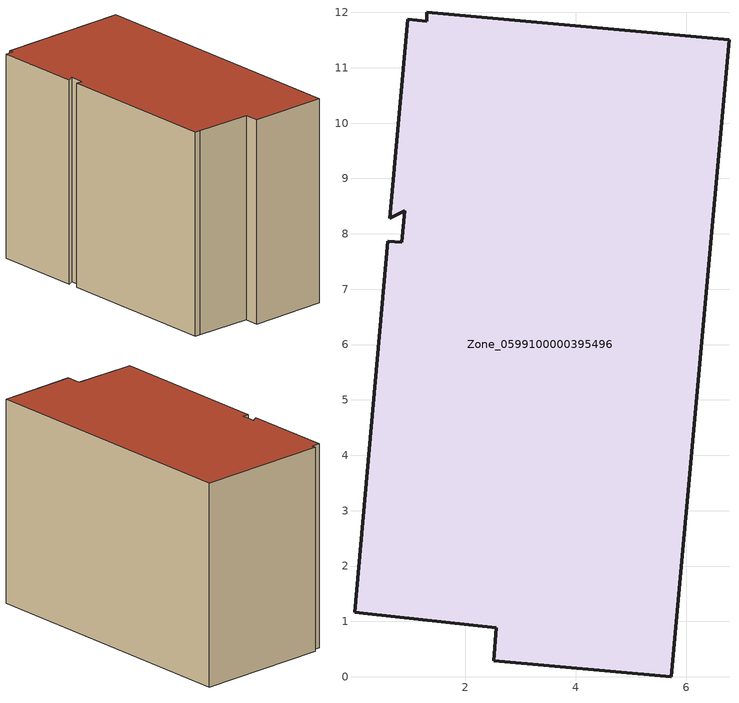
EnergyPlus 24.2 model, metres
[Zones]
Zone_0599100000395496
 floor ground (C_G): 0.64,8.28 0.97,11.87 1.31,11.84 1.31,12 6.77,11.51 5.72,0 2.52,0.29 2.57,0.88 0.24,1.14 0,1.16 0.61,7.87 0.86,7.85 0.91,8.42 z0
 wall outside (C_F): 2.52,0.29 5.72,0 6.77,11.51 1.31,12 1.31,11.84 0.97,11.87 0.64,8.28 0.91,8.42 0.86,7.85 0.61,7.87 0,1.16 0.24,1.14 2.57,0.88 2.52,0.29 z0:8.41
 roof outside (C_R): 1.31,12 1.31,11.84 0.97,11.87 0.64,8.28 0.91,8.42 0.86,7.85 0.61,7.87 0,1.16 0.24,1.14 2.57,0.88 2.52,0.29 5.72,0 6.77,11.51 z8.41
[BUILDING]
Pand.0599100000395496: North Axis=0; Terrain=City; Loads Convergence Tolerance Value=0.04; Temperature Convergence Tolerance Value=0.4; Solar Distribution=FullExterior; Maximum Number of Warmup Days=25; Minimum Number of Warmup Days=1
[Site:Location]
Rotterdam.The.Hague.AP_ZH_NLD Design_Conditions: Latitude=51.96; Longitude=4.45; Time Zone=1; Elevation=-4.5
[SITE:GROUNDTEMPERATURE:BUILDINGSURFACE]
18, 18, 18, 18, 18, 18, 18, 18, 18, 18, 18, 18
[MATERIAL] Thermal Absorptance=0.9; Solar Absorptance=0.7; Visible Absorptance=0.7
Name | Roughness | Thickness | Conductivity | Density | Specific Heat
G.TC.1992-2005 | MediumSmooth | 0.15 | 0.06 | 540 | 1210
F.TC.1992-2005 | Rough | 0.3 | 0.12 | 1920 | 840
R.TC.1992-2005 | MediumRough | 0.2 | 0.08 | 1500 | 1000
[CONSTRUCTION]
C_G: G.TC.1992-2005
C_F: F.TC.1992-2005
C_R: R.TC.1992-2005
[ZONE]
Zone_0599100000395496: Type=1; Multiplier=1; Ceiling Height=Autocalculate; Volume=Autocalculate; Floor Area=autocalculate; Part of Total Floor Area=Yes
[ZONEINFILTRATION:DESIGNFLOWRATE]
Infil_Zone_0599100000395496: Zone or ZoneList or Space or SpaceList=Zone_0599100000395496; Schedule=AlwaysOn; Design Flow Rate Calculation Method=Flow/Area; Flow Rate per Floor Area=0.0015; Constant Term Coefficient=1; Temperature Term Coefficient=0; Velocity Term Coefficient=0; Velocity Squared Term Coefficient=0
[HVACTEMPLATE:ZONE:IDEALLOADSAIRSYSTEM]
Zone_0599100000395496: Maximum Heating Supply Air Temperature=50; Minimum Cooling Supply Air Temperature=13; Maximum Heating Supply Air Humidity Ratio=0.0156; Minimum Cooling Supply Air Humidity Ratio=0.0077; Heating Limit=NoLimit; Cooling Limit=NoLimit; Dehumidification Control Type=ConstantSensibleHeatRatio; Cooling Sensible Heat Ratio=0.7; Dehumidification Setpoint=60; Humidification Control Type=None; Humidification Setpoint=30; Outdoor Air Method=None; Outdoor Air Flow Rate per Person=0.00944; Outdoor Air Flow Rate per Zone Floor Area=0; Outdoor Air Flow Rate per Zone=0; Demand Controlled Ventilation Type=None; Outdoor Air Economizer Type=NoEconomizer; Heat Recovery Type=None; Sensible Heat Recovery Effectiveness=0.7; Latent Heat Recovery Effectiveness=0.65
[ZONECONTROL:THERMOSTAT]
ThermostatControl_Zone_0599100000395496: Zone or ZoneList=Zone_0599100000395496; Control Type Schedule=DualSetpointControlType; Control 1=Thermostat_Zone_0599100000395496; Temperature Difference Between Cutout And Setpoint=0
[THERMOSTATSETPOINT:DUALSETPOINT]
Thermostat_Zone_0599100000395496: Heating Setpoint Temperature Schedule=HeatingSetpoint_Zone_0599100000395496; Cooling Setpoint Temperature Schedule=CoolingSetpoint_Zone_0599100000395496
[SCHEDULE:COMPACT]
HeatingSetpoint_Zone_0599100000395496: Through: 12/31, For: AllDays, Until: 24:00, 21
CoolingSetpoint_Zone_0599100000395496: Through: 12/31, For: AllDays, Until: 24:00, 24
DualSetpointControlType: Through: 12/31, For: AllDays, Until: 24:00, 4
AlwaysOn: Through: 12/31, For: AllDays, Until: 24:00, 1
